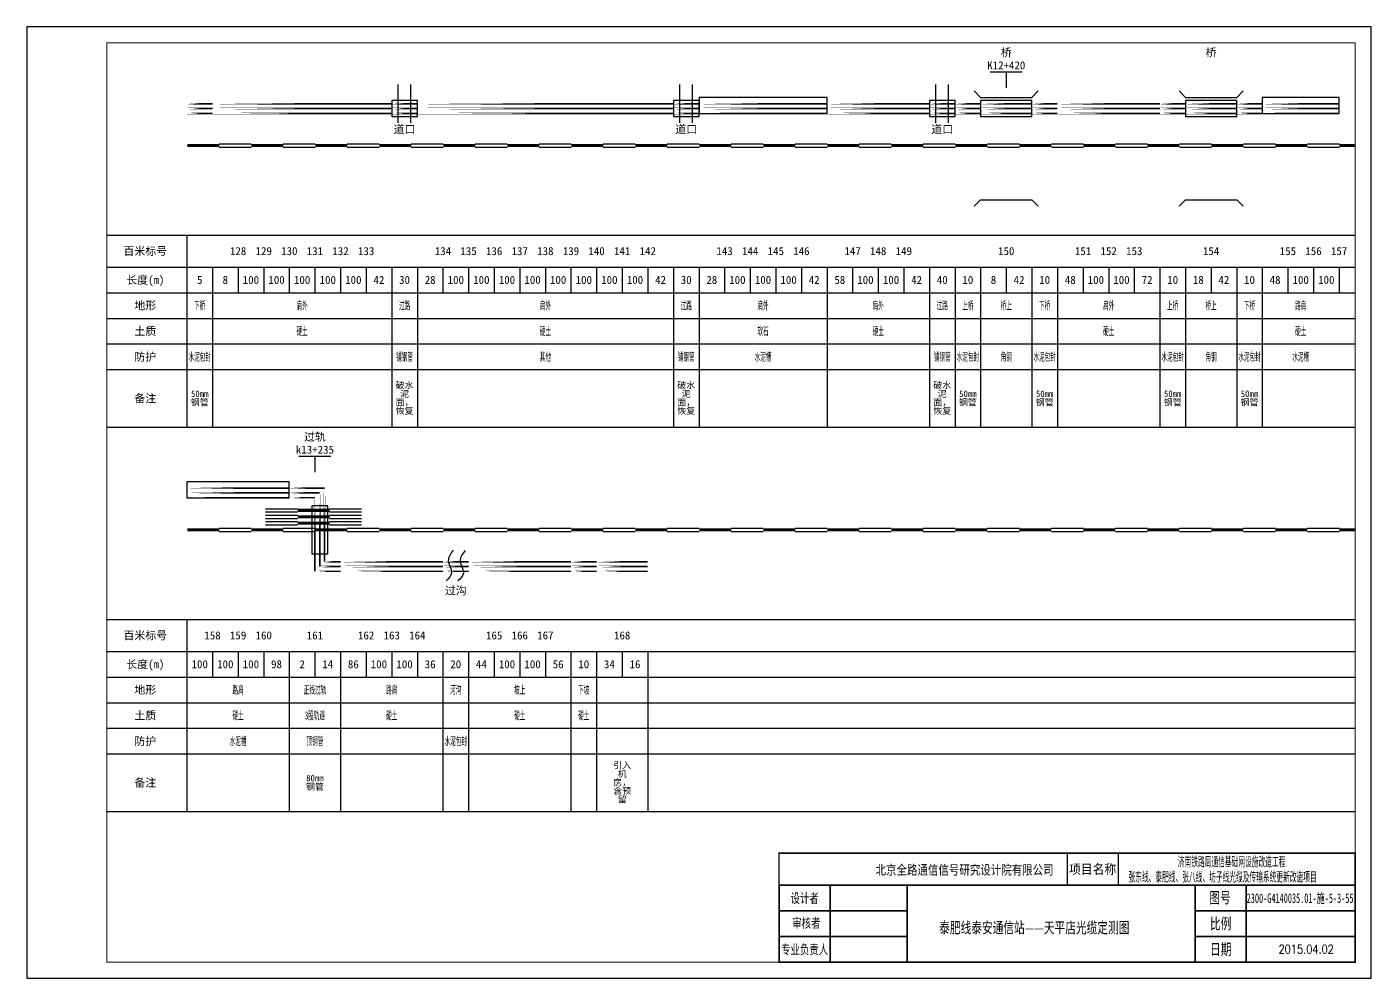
# Model space of a CAD drawing. Header units: millimetres. Extents: x -25 to 395, y -992 to 5.
# Drawn here: x -25 to 395, y -992 to -695 of the extents above; entities that cross this region are included whole.
import ezdxf
from ezdxf.enums import TextEntityAlignment as Align

# ---------------------------------------------------------------- set-up
doc = ezdxf.new("R2010")
doc.units = ezdxf.units.MM
doc.layers.add('TABLE', color=7, linetype='Continuous')
doc.styles.add('H', font='SimSun.ttf', dxfattribs={"width": 0.9, "height": 300})
doc.styles.add('ROMANC', font='romanc.shx', dxfattribs={"width": 0.8, "bigfont": 'hztxt.shx'})
doc.styles.get("Standard").update_dxf_attribs({"font": 'NSimSun.ttf'})
doc.styles.add('宋体', font='SimSun.ttf')

# ---------------------------------------------------------------- blocks, each defined once
blk = doc.blocks.new('railway')
at = {"layer": 'TABLE'}
for p, q in [((10.09, 0.47), (20.09, 0.47)), ((30.09, 0.47), (40.09, 0.47)), ((50.09, 0.47), (60.09, 0.47)), ((70.09, 0.47), (80.09, 0.47)), ((90.09, 0.47), (100.09, 0.47)), ((110.09, 0.47), (120.09, 0.47)), ((130.09, 0.47), (140.09, 0.47)), ((150.09, 0.47), (160.09, 0.47)), ((170.09, 0.47), (180.09, 0.47)), ((190.09, 0.47), (200.09, 0.47)), ((210.09, 0.47), (220.09, 0.47)), ((230.09, 0.47), (240.09, 0.47)), ((250.09, 0.47), (260.09, 0.47)), ((270.09, 0.47), (280.09, 0.47)), ((290.09, 0.47), (300.09, 0.47)), ((310.09, 0.47), (320.09, 0.47)), ((330.09, 0.47), (340.09, 0.47)), ((350.09, 0.47), (360.09, 0.47)), ((10.09, -0.53), (20.09, -0.53)), ((30.09, -0.53), (40.09, -0.53)), ((50.09, -0.53), (60.09, -0.53)), ((70.09, -0.53), (80.09, -0.53)), ((90.09, -0.53), (100.09, -0.53)), ((110.09, -0.53), (120.09, -0.53)), ((130.09, -0.53), (140.09, -0.53)), ((150.09, -0.53), (160.09, -0.53)), ((170.09, -0.53), (180.09, -0.53)), ((190.09, -0.53), (200.09, -0.53)), ((210.09, -0.53), (220.09, -0.53)), ((230.09, -0.53), (240.09, -0.53)), ((250.09, -0.53), (260.09, -0.53)), ((270.09, -0.53), (280.09, -0.53)), ((290.09, -0.53), (300.09, -0.53)), ((310.09, -0.53), (320.09, -0.53)), ((330.09, -0.53), (340.09, -0.53)), ((350.09, -0.53), (360.09, -0.53))]:
    blk.add_line(p, q, dxfattribs=at)
at = {"layer": 'TABLE', "const_width": 1}
for points in [[(0.09, -0.03), (10.09, -0.03)], [(20.09, -0.03), (30.09, -0.03)], [(40.09, -0.03), (50.09, -0.03)], [(60.09, -0.03), (70.09, -0.03)], [(80.09, -0.03), (90.09, -0.03)], [(100.09, -0.03), (110.09, -0.03)], [(120.09, -0.03), (130.09, -0.03)], [(140.09, -0.03), (150.09, -0.03)], [(160.09, -0.03), (170.09, -0.03)], [(180.09, -0.03), (190.09, -0.03)], [(200.09, -0.03), (210.09, -0.03)], [(220.09, -0.03), (230.09, -0.03)], [(240.09, -0.03), (250.09, -0.03)], [(260.09, -0.03), (270.09, -0.03)], [(280.09, -0.03), (290.09, -0.03)], [(300.09, -0.03), (310.09, -0.03)], [(320.09, -0.03), (330.09, -0.03)], [(340.09, -0.03), (350.09, -0.03)], [(360.09, -0.03), (365.09, -0.03)]]:
    blk.add_lwpolyline(points, dxfattribs=at)
blk = doc.blocks.new('my_sign')
for p, q in [((27.33, 16.56), (27.33, 6.56)), ((43.33, 16.56), (43.33, 6.56)), ((43.33, 16.56), (43.33, 6.56)), ((-22.67, 6.56), (-62.67, 6.56)), ((117.33, 6.56), (-62.67, 6.56)), ((-62.67, 6.56), (-62.67, -17.44)), ((-22.67, 6.56), (-62.67, 6.56)), ((67.33, 6.56), (67.33, -17.44)), ((117.33, 6.56), (117.33, -17.44)), ((117.33, -17.44), (-62.67, -17.44))]:
    blk.add_line(p, q)
at = {"const_width": 0.5}
for points in [[(-62.67, 16.56), (117.33, 16.56), (117.33, 6.56), (-62.67, 6.56)], [(-62.67, 6.56), (117.33, 6.56), (117.33, -17.44), (-62.67, -17.44)]]:
    blk.add_lwpolyline(points, close=True, dxfattribs=at)
for points in [[(-46.67, 6.56), (-46.67, -17.44)], [(-22.67, 6.56), (-22.67, -17.44)], [(-22.67, 6.56), (-22.67, -17.44)], [(67.33, 6.56), (67.33, -17.44)], [(67.33, 6.56), (117.33, 6.56)], [(67.33, 6.56), (117.33, 6.56)], [(83.33, 6.56), (83.33, -17.44)], [(117.33, 6.56), (117.33, -17.44)], [(-62.67, -1.44), (-22.67, -1.44)], [(67.33, -1.44), (117.33, -1.44)], [(-62.67, -9.44), (-22.67, -9.44)], [(67.33, -9.44), (117.33, -9.44)], [(-62.67, -17.44), (117.33, -17.44)], [(-62.67, -17.44), (13.33, -17.44)], [(-62.67, -17.44), (117.33, -17.44)]]:
    blk.add_lwpolyline(points, dxfattribs=at)
for s, height, style, width, p in [('北京全路通信信号研究设计院有限公司', 3, 'H', 0.8, (-4.69, 11.36)), ('项目名称', 3, 'H', 0.9, (35.33, 11.56)), ('图号', 3.5, '宋体', 0.7, (75.13, 2.66)), ('比例', 3.5, '宋体', 0.7, (75.33, -5.44)), ('日期', 3.5, '宋体', 0.7, (75.33, -13.44))]:
    blk.add_text(s, height=height, dxfattribs=dict(style=style, width=width)).set_placement(p, align=Align.MIDDLE_CENTER)
at = {"style": '宋体', "width": 0.7}
for s, p in [('设计者', (-54.67, 2.56)), ('审核者', (-54.12, -5.17)), ('专业负责人', (-54.67, -13.44))]:
    blk.add_text(s, height=3, dxfattribs=at).set_placement(p, align=Align.MIDDLE)
at = {"width": 0.5}
blk.add_attdef('PROGRAM_NAME_001', text='', height=3, dxfattribs=at).set_placement((78.74, 13.98), align=Align.MIDDLE)
blk.add_attdef('PROGRAM_NAME2_001', (46.52, 7.7), '', height=3, dxfattribs=at)
at = {"color": 0, "width": 0.6}
blk.add_attdef('TUHAO_001', (83.45, 1.01), '', height=3, dxfattribs=at)
at = {"style": '宋体', "width": 0.7}
blk.add_attdef('TUNAME_001', text='', height=3.5, dxfattribs=at).set_placement((17.1, -6.69), align=Align.MIDDLE_CENTER)
at = {"style": 'ROMANC', "width": 0.8}
blk.add_attdef('RIQI_001', (93.41, -14.81), '', height=2.8, dxfattribs=at)
blk = doc.blocks.new('zxguogui')
at = {"layer": 'TABLE'}
for p, q in [((-15.4, 0.54), (-5.4, 0.54)), ((4.6, 0.54), (14.6, 0.54)), ((-15.4, -0.46), (-5.4, -0.46)), ((4.6, -0.46), (14.6, -0.46))]:
    blk.add_line(p, q, dxfattribs=at)
at = {"layer": 'TABLE', "const_width": 1}
blk.add_lwpolyline([(-5.4, 0.04), (4.6, 0.04)], dxfattribs=at)
blk = doc.blocks.new('guogou')
at = {"color": 0}
for points in [[(-0.79, 5.11), (-2.32, 1.71), (-1.3, -1.95), (-3, -4.41)], [(2.92, 5.01), (1.38, 1.62), (2.4, -2.04), (0.7, -4.5)]]:
    blk.add_spline(points, degree=3, dxfattribs=at)

msp = doc.modelspace()

# ---------------------------------------------------------------- linework, layer by layer
for p, q in [((276, -709), (281, -709)), ((281, -709), (281, -714)), ((281, -709), (286, -709)), ((91, -725), (91, -713)), ((95, -725), (95, -713)), ((179, -725), (179, -713)), ((183, -725), (183, -713)), ((259, -725), (259, -713)), ((263, -725), (263, -713)), ((271, -715), (273, -717)), ((273, -717), (289, -717)), ((289, -717), (291, -715)), ((335, -715), (337, -717)), ((337, -717), (353, -717)), ((353, -717), (355, -715)), ((271, -751), (273, -749)), ((273, -749), (289, -749)), ((289, -749), (291, -751)), ((335, -751), (337, -749)), ((337, -749), (353, -749)), ((353, -749), (355, -751)), ((0, -760), (390, -760)), ((25, -760), (25, -820)), ((0, -770), (390, -770)), ((33, -770), (33, -820)), ((41, -770), (41, -778)), ((49, -770), (49, -778)), ((57, -770), (57, -778)), ((65, -770), (65, -778)), ((73, -770), (73, -778)), ((81, -770), (81, -778)), ((89, -770), (89, -820)), ((97, -770), (97, -820)), ((105, -770), (105, -778)), ((113, -770), (113, -778)), ((121, -770), (121, -778)), ((129, -770), (129, -778)), ((137, -770), (137, -778)), ((145, -770), (145, -778)), ((153, -770), (153, -778)), ((161, -770), (161, -778)), ((169, -770), (169, -778)), ((177, -770), (177, -820)), ((185, -770), (185, -820)), ((193, -770), (193, -778)), ((201, -770), (201, -778)), ((209, -770), (209, -778)), ((217, -770), (217, -778)), ((225, -770), (225, -820)), ((233, -770), (233, -778)), ((241, -770), (241, -778)), ((249, -770), (249, -778)), ((257, -770), (257, -820)), ((265, -770), (265, -820)), ((273, -770), (273, -820)), ((281, -770), (281, -778)), ((289, -770), (289, -820)), ((297, -770), (297, -820)), ((305, -770), (305, -778)), ((313, -770), (313, -778)), ((321, -770), (321, -778)), ((329, -770), (329, -820)), ((337, -770), (337, -820)), ((345, -770), (345, -778)), ((353, -770), (353, -820)), ((361, -770), (361, -820)), ((369, -770), (369, -778)), ((377, -770), (377, -778)), ((385, -770), (385, -778)), ((0, -778), (390, -778)), ((0, -786), (390, -786)), ((0, -794), (390, -794)), ((0, -802), (390, -802)), ((0, -820), (390, -820)), ((60, -829), (65, -829)), ((65, -829), (65, -834)), ((65, -829), (70, -829)), ((0, -880), (390, -880)), ((25, -880), (25, -940)), ((0, -890), (390, -890)), ((33, -890), (33, -898)), ((41, -890), (41, -898)), ((49, -890), (49, -898)), ((57, -890), (57, -940)), ((65, -890), (65, -898)), ((73, -890), (73, -940)), ((81, -890), (81, -898)), ((89, -890), (89, -898)), ((97, -890), (97, -898)), ((105, -890), (105, -940)), ((113, -890), (113, -940)), ((121, -890), (121, -898)), ((129, -890), (129, -898)), ((137, -890), (137, -898)), ((145, -890), (145, -940)), ((153, -890), (153, -940)), ((161, -890), (161, -898)), ((169, -890), (169, -940)), ((0, -898), (390, -898)), ((0, -906), (390, -906)), ((0, -914), (390, -914)), ((0, -922), (390, -922)), ((0, -940), (390, -940))]:
    msp.add_line(p, q)
for points in [[(-25, -992), (395, -992), (395, -695), (-25, -695)], [(89, -723), (97, -723), (97, -718), (89, -718)], [(177, -723), (185, -723), (185, -718), (177, -718)], [(185, -722), (225, -722), (225, -717), (185, -717)], [(257, -723), (265, -723), (265, -718), (257, -718)], [(273, -723), (289, -723), (289, -718), (273, -718)], [(337, -723), (353, -723), (353, -718), (337, -718)], [(361, -722), (385, -722), (385, -717), (361, -717)], [(25, -842), (57, -842), (57, -837), (25, -837)], [(64, -859.5), (69, -859.5), (69, -844.5), (64, -844.5)]]:
    msp.add_lwpolyline(points, close=True)
for points in [[(0, -987, 0.3, 0.3, 0), (390, -987, 0.3, 0.3, 0), (390, -700, 0.3, 0.3, 0), (0, -700, 0.3, 0.3, 0)], [(25, -719, 0.5, 0.5, 0), (33, -719, 0.5, 0.5, 0)], [(25, -720.5, 0.5, 0.5, 0), (33, -720.5, 0.5, 0.5, 0)], [(25, -722, 0.5, 0.5, 0), (33, -722, 0.5, 0.5, 0)], [(33, -719, 0.5, 0.5, 0), (89, -719, 0.5, 0.5, 0)], [(33, -720.5, 0.5, 0.5, 0), (89, -720.5, 0.5, 0.5, 0)], [(33, -722, 0.5, 0.5, 0), (89, -722, 0.5, 0.5, 0)], [(89, -719, 0.5, 0.5, 0), (97, -719, 0.5, 0.5, 0)], [(89, -720.5, 0.5, 0.5, 0), (97, -720.5, 0.5, 0.5, 0)], [(89, -722, 0.5, 0.5, 0), (97, -722, 0.5, 0.5, 0)], [(97, -719, 0.5, 0.5, 0), (177, -719, 0.5, 0.5, 0)], [(97, -720.5, 0.5, 0.5, 0), (177, -720.5, 0.5, 0.5, 0)], [(97, -722, 0.5, 0.5, 0), (177, -722, 0.5, 0.5, 0)], [(177, -719, 0.5, 0.5, 0), (185, -719, 0.5, 0.5, 0)], [(177, -720.5, 0.5, 0.5, 0), (185, -720.5, 0.5, 0.5, 0)], [(177, -722, 0.5, 0.5, 0), (185, -722, 0.5, 0.5, 0)], [(185, -719, 0.5, 0.5, 0), (225, -719, 0.5, 0.5, 0)], [(185, -720.5, 0.5, 0.5, 0), (225, -720.5, 0.5, 0.5, 0)], [(185, -722, 0.5, 0.5, 0), (225, -722, 0.5, 0.5, 0)], [(225, -719, 0.5, 0.5, 0), (257, -719, 0.5, 0.5, 0)], [(225, -720.5, 0.5, 0.5, 0), (257, -720.5, 0.5, 0.5, 0)], [(225, -722, 0.5, 0.5, 0), (257, -722, 0.5, 0.5, 0)], [(257, -719, 0.5, 0.5, 0), (265, -719, 0.5, 0.5, 0)], [(257, -720.5, 0.5, 0.5, 0), (265, -720.5, 0.5, 0.5, 0)], [(257, -722, 0.5, 0.5, 0), (265, -722, 0.5, 0.5, 0)], [(265, -719, 0.5, 0.5, 0), (273, -719, 0.5, 0.5, 0)], [(265, -720.5, 0.5, 0.5, 0), (273, -720.5, 0.5, 0.5, 0)], [(265, -722, 0.5, 0.5, 0), (273, -722, 0.5, 0.5, 0)], [(273, -719, 0.5, 0.5, 0), (289, -719, 0.5, 0.5, 0)], [(273, -720.5, 0.5, 0.5, 0), (289, -720.5, 0.5, 0.5, 0)], [(273, -722, 0.5, 0.5, 0), (289, -722, 0.5, 0.5, 0)], [(289, -719, 0.5, 0.5, 0), (297, -719, 0.5, 0.5, 0)], [(289, -720.5, 0.5, 0.5, 0), (297, -720.5, 0.5, 0.5, 0)], [(289, -722, 0.5, 0.5, 0), (297, -722, 0.5, 0.5, 0)], [(297, -719, 0.5, 0.5, 0), (329, -719, 0.5, 0.5, 0)], [(297, -720.5, 0.5, 0.5, 0), (329, -720.5, 0.5, 0.5, 0)], [(297, -722, 0.5, 0.5, 0), (329, -722, 0.5, 0.5, 0)], [(329, -719, 0.5, 0.5, 0), (337, -719, 0.5, 0.5, 0)], [(329, -720.5, 0.5, 0.5, 0), (337, -720.5, 0.5, 0.5, 0)], [(329, -722, 0.5, 0.5, 0), (337, -722, 0.5, 0.5, 0)], [(337, -719, 0.5, 0.5, 0), (353, -719, 0.5, 0.5, 0)], [(337, -720.5, 0.5, 0.5, 0), (353, -720.5, 0.5, 0.5, 0)], [(337, -722, 0.5, 0.5, 0), (353, -722, 0.5, 0.5, 0)], [(353, -719, 0.5, 0.5, 0), (361, -719, 0.5, 0.5, 0)], [(353, -720.5, 0.5, 0.5, 0), (361, -720.5, 0.5, 0.5, 0)], [(353, -722, 0.5, 0.5, 0), (361, -722, 0.5, 0.5, 0)], [(361, -719, 0.5, 0.5, 0), (385, -719, 0.5, 0.5, 0)], [(361, -720.5, 0.5, 0.5, 0), (385, -720.5, 0.5, 0.5, 0)], [(361, -722, 0.5, 0.5, 0), (385, -722, 0.5, 0.5, 0)], [(25, -839, 0.5, 0.5, 0), (57, -839, 0.5, 0.5, 0)], [(57, -839, 0.5, 0.5, 0), (68, -839, 0.5, 0.5, 0)], [(68, -839, 0.5, 0.5, 0), (68, -862, 0.5, 0.5, 0)], [(25, -840.5, 0.5, 0.5, 0), (57, -840.5, 0.5, 0.5, 0)], [(25, -842, 0.5, 0.5, 0), (57, -842, 0.5, 0.5, 0)], [(57, -840.5, 0.5, 0.5, 0), (66.5, -840.5, 0.5, 0.5, 0)], [(57, -842, 0.5, 0.5, 0), (65, -842, 0.5, 0.5, 0)], [(65, -842, 0.5, 0.5, 0), (65, -865, 0.5, 0.5, 0)], [(66.5, -840.5, 0.5, 0.5, 0), (66.5, -863.5, 0.5, 0.5, 0)], [(65, -865, 0.5, 0.5, 0), (73, -865, 0.5, 0.5, 0)], [(66.5, -863.5, 0.5, 0.5, 0), (73, -863.5, 0.5, 0.5, 0)], [(68, -862, 0.5, 0.5, 0), (73, -862, 0.5, 0.5, 0)], [(73, -862, 0.5, 0.5, 0), (105, -862, 0.5, 0.5, 0)], [(73, -863.5, 0.5, 0.5, 0), (105, -863.5, 0.5, 0.5, 0)], [(73, -865, 0.5, 0.5, 0), (105, -865, 0.5, 0.5, 0)], [(105, -862, 0.5, 0.5, 0), (113, -862, 0.5, 0.5, 0)], [(105, -863.5, 0.5, 0.5, 0), (113, -863.5, 0.5, 0.5, 0)], [(105, -865, 0.5, 0.5, 0), (113, -865, 0.5, 0.5, 0)], [(113, -862, 0.5, 0.5, 0), (145, -862, 0.5, 0.5, 0)], [(113, -863.5, 0.5, 0.5, 0), (145, -863.5, 0.5, 0.5, 0)], [(113, -865, 0.5, 0.5, 0), (145, -865, 0.5, 0.5, 0)], [(145, -862, 0.5, 0.5, 0), (153, -862, 0.5, 0.5, 0)], [(145, -863.5, 0.5, 0.5, 0), (153, -863.5, 0.5, 0.5, 0)], [(145, -865, 0.5, 0.5, 0), (153, -865, 0.5, 0.5, 0)], [(153, -862, 0.5, 0.5, 0), (169, -862, 0.5, 0.5, 0)], [(153, -863.5, 0.5, 0.5, 0), (169, -863.5, 0.5, 0.5, 0)], [(153, -865, 0.5, 0.5, 0), (169, -865, 0.5, 0.5, 0)]]:
    msp.add_lwpolyline(points, format="xyseb", close=True)

# ---------------------------------------------------------------- block references
for name, p in [('railway', (25, -732)), ('zxguogui', (65, -846)), ('zxguogui', (65, -848)), ('railway', (25, -852)), ('zxguogui', (65, -850)), ('guogou', (109, -863.5))]:
    msp.add_blockref(name, p)
ref = msp.add_blockref('my_sign', (272.67, -969.56))
ref.add_attrib('PROGRAM_NAME2_001', '张东线、泰肥线、张八线、坊子线光缆及传输系统更新改造项目', (319.19, -961.86), dxfattribs={"height": 3, "width": 0.5})
ref.add_attrib('PROGRAM_NAME_001', '济南铁路局通信基础网设施改造工程', dxfattribs={"height": 3, "width": 0.5}).set_placement((351.4, -955.57), align=Align.MIDDLE)
ref.add_attrib('TUNAME_001', '泰肥线泰安通信站——天平店光缆定测图', dxfattribs={"height": 3.5, "style": '宋体', "width": 0.7}).set_placement((289.77, -976.25), align=Align.MIDDLE_CENTER)
ref.add_attrib('TUHAO_001', '2300-G4140035.01-施-5-3-55', (356.12, -968.54), dxfattribs={"height": 3, "width": 0.6})
ref.add_attrib('RIQI_001', '2015.04.02', (366.08, -984.37), dxfattribs={"height": 2.8, "style": 'ROMANC', "width": 0.8})

# ---------------------------------------------------------------- texts
for s, p in [('桥', (281, -703)), ('桥', (345, -703)), ('K12+420', (281, -707)), ('道口', (93, -727)), ('道口', (181, -727)), ('道口', (261, -727)), ('百米标号', (12, -765)), ('128', (41, -765)), ('129', (49, -765)), ('130', (57, -765)), ('131', (65, -765)), ('132', (73, -765)), ('133', (81, -765)), ('134', (105, -765)), ('135', (113, -765)), ('136', (121, -765)), ('137', (129, -765)), ('138', (137, -765)), ('139', (145, -765)), ('140', (153, -765)), ('141', (161, -765)), ('142', (169, -765)), ('143', (193, -765)), ('144', (201, -765)), ('145', (209, -765)), ('146', (217, -765)), ('147', (233, -765)), ('148', (241, -765)), ('149', (249, -765)), ('150', (281, -765)), ('151', (305, -765)), ('152', (313, -765)), ('153', (321, -765)), ('154', (345, -765)), ('155', (369, -765)), ('156', (377, -765)), ('157', (385, -765)), ('长度(m)', (12, -774)), ('8', (37, -774)), ('100', (45, -774)), ('100', (53, -774)), ('100', (61, -774)), ('100', (69, -774)), ('100', (77, -774)), ('42', (85, -774)), ('30', (93, -774)), ('28', (101, -774)), ('100', (109, -774)), ('100', (117, -774)), ('100', (125, -774)), ('100', (133, -774)), ('100', (141, -774)), ('100', (149, -774)), ('100', (157, -774)), ('100', (165, -774)), ('42', (173, -774)), ('30', (181, -774)), ('28', (189, -774)), ('100', (197, -774)), ('100', (205, -774)), ('100', (213, -774)), ('42', (221, -774)), ('58', (229, -774)), ('100', (237, -774)), ('100', (245, -774)), ('42', (253, -774)), ('40', (261, -774)), ('10', (269, -774)), ('8', (277, -774)), ('42', (285, -774)), ('10', (293, -774)), ('48', (301, -774)), ('100', (309, -774)), ('100', (317, -774)), ('72', (325, -774)), ('10', (333, -774)), ('18', (341, -774)), ('42', (349, -774)), ('10', (357, -774)), ('48', (365, -774)), ('100', (373, -774)), ('100', (381, -774)), ('5', (29, -774)), ('地形', (12, -782)), ('土质', (12, -790)), ('防护', (12, -798)), ('备注', (12, -811)), ('过轨', (65, -823)), ('k13+235', (65, -827)), ('过沟', (109, -871)), ('百米标号', (12, -885)), ('158', (33, -885)), ('159', (41, -885)), ('160', (49, -885)), ('161', (65, -885)), ('162', (81, -885)), ('163', (89, -885)), ('164', (97, -885)), ('165', (121, -885)), ('166', (129, -885)), ('167', (137, -885)), ('168', (161, -885)), ('长度(m)', (12, -894)), ('100', (29, -894)), ('100', (37, -894)), ('100', (45, -894)), ('98', (53, -894)), ('2', (61, -894)), ('14', (69, -894)), ('86', (77, -894)), ('100', (85, -894)), ('100', (93, -894)), ('36', (101, -894)), ('20', (109, -894)), ('44', (117, -894)), ('100', (125, -894)), ('100', (133, -894)), ('56', (141, -894)), ('10', (149, -894)), ('34', (157, -894)), ('16', (165, -894)), ('地形', (12, -902)), ('土质', (12, -910)), ('防护', (12, -918)), ('备注', (12, -931))]:
    msp.add_text(s, height=2.5).set_placement(p, align=Align.MIDDLE_CENTER)
at = {"width": 0.5}
for s, p in [('下桥', (29, -782)), ('肩外', (61, -782)), ('过路', (93, -782)), ('肩外', (137, -782)), ('过路', (181, -782)), ('肩外', (205, -782)), ('肩外', (241, -782)), ('过路', (261, -782)), ('上桥', (269, -782)), ('桥上', (281, -782)), ('下桥', (293, -782)), ('肩外', (313, -782)), ('上桥', (333, -782)), ('桥上', (345, -782)), ('下桥', (357, -782)), ('路肩', (373, -782)), ('硬土', (61, -790)), ('硬土', (137, -790)), ('软石', (205, -790)), ('硬土', (241, -790)), ('硬土', (313, -790)), ('硬土', (373, -790)), ('水泥包封', (29, -798)), ('铺钢管', (93, -798)), ('其他', (137, -798)), ('铺钢管', (181, -798)), ('水泥槽', (205, -798)), ('铺钢管', (261, -798)), ('水泥包封', (269, -798)), ('角钢', (281, -798)), ('水泥包封', (293, -798)), ('水泥包封', (333, -798)), ('角钢', (345, -798)), ('水泥包封', (357, -798)), ('水泥槽', (373, -798)), ('路肩', (41, -902)), ('正线过轨', (65, -902)), ('路肩', (89, -902)), ('河沟', (109, -902)), ('坡上', (129, -902)), ('下坡', (149, -902)), ('硬土', (41, -910)), ('3股轨道', (65, -910)), ('硬土', (89, -910)), ('硬土', (129, -910)), ('硬土', (149, -910)), ('水泥槽', (41, -918)), ('顶钢管', (65, -918)), ('水泥包封', (109, -918))]:
    msp.add_text(s, height=2.5, dxfattribs=at).set_placement(p, align=Align.MIDDLE_CENTER)
at = {"char_height": 2, "width": 8, "attachment_point": 5, "line_spacing_factor": 0.8}
for s, insert in [('破水泥面，恢复', (93, -811)), ('破水泥面，恢复', (181, -811)), ('破水泥面，恢复', (261, -811)), ('50mm钢管', (29, -811)), ('50mm钢管', (269, -811)), ('50mm钢管', (293, -811)), ('50mm钢管', (333, -811)), ('50mm钢管', (357, -811)), ('引入机房，含预留', (161, -931)), ('80mm钢管', (65, -931))]:
    msp.add_mtext(s, dxfattribs=dict(at, insert=insert))

doc.saveas('drawing.dxf')
